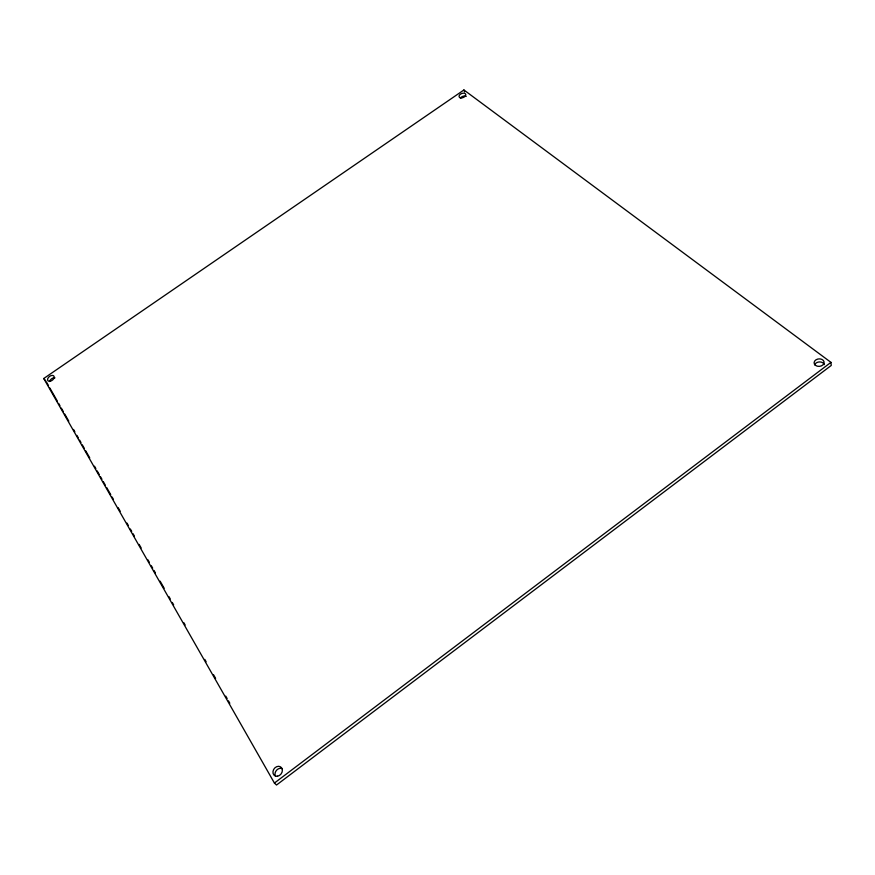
<?xml version="1.0" encoding="UTF-8"?>
<svg xmlns="http://www.w3.org/2000/svg" width="875" height="875" viewBox="0 0 875 875"><rect width="100%" height="100%" fill="white"/><g stroke="black" fill="none" stroke-linecap="round" stroke-linejoin="round"><path stroke-width="1.31" d="M274.422 783.048L830.955 362.37L463.925 89.972L43.75 378.503L274.422 783.048L276.511 785.028L831.25 365.455L830.955 362.37M43.75 378.503L45.773 380.855M46.452 382.036L48.486 385.591M49.842 387.964L57.28 401.002M58.636 403.375L59.981 405.748M61.337 408.111L63.372 411.677M64.728 414.039L68.786 421.148M73.522 429.45L74.867 431.823M76.902 435.378L78.258 437.752M79.614 440.114L80.959 442.488M82.316 444.861L84.35 448.416M85.695 450.789L89.753 457.898M94.5 466.189L95.845 468.562M97.202 470.936L99.236 474.491M100.581 476.864L101.938 479.227M103.294 481.6L105.317 485.155M106.673 487.528L110.731 494.637M112.088 497.011L113.444 499.384M118.18 507.675L120.203 511.23M126.973 523.086L128.33 525.459M130.353 529.014L131.709 531.377M133.066 533.75L134.411 536.123M139.147 544.414L141.181 547.98M147.952 559.825L149.297 562.198M151.331 565.753L152.688 568.127M154.033 570.489L155.389 572.862M160.125 581.164L164.183 588.273M168.919 596.575L170.275 598.938M172.309 602.492L173.666 604.866M183.805 622.65L185.161 625.013M204.783 659.389L206.139 661.762M213.577 674.8L215.611 678.355M225.761 696.128L227.117 698.502M228.463 700.875L229.819 703.238M463.925 89.972L464.603 91.886M275.559 776.409A5.294 4.364 -53.5 0 1 276.478 770.35A5.294 4.364 -53.5 0 1 282.177 768.633M49.623 381.533A3.773 2.352 -37.4 0 1 54.983 377.847M460.392 98.131A3.533 2.155 -21.8 0 1 466.222 96.469M814.636 364.809A5.009 3.752 -4.9 0 1 819.547 361.933A5.009 3.752 -4.9 0 1 824.294 364.623M277.528 776.212A5.316 4.375 -53.3 0 0 281.805 768.13A5.316 4.375 -53.3 0 0 273.623 769.508A5.316 4.375 -53.3 0 0 277.528 776.212M50.356 381.205A3.773 2.352 -37.4 0 0 53.987 376.228A3.773 2.352 -37.4 0 0 48.3 377.661A3.773 2.352 -37.4 0 0 50.356 381.205M460.928 97.912A3.544 2.155 -21.8 0 0 465.784 94.566A3.544 2.155 -21.8 0 0 460.513 94.128A3.544 2.155 -21.8 0 0 460.928 97.912M815.489 365.367A5.02 3.762 -5 0 0 823.922 363.497A5.02 3.762 -5 0 0 817.917 359.012A5.02 3.762 -5 0 0 815.489 365.367"/></g></svg>
